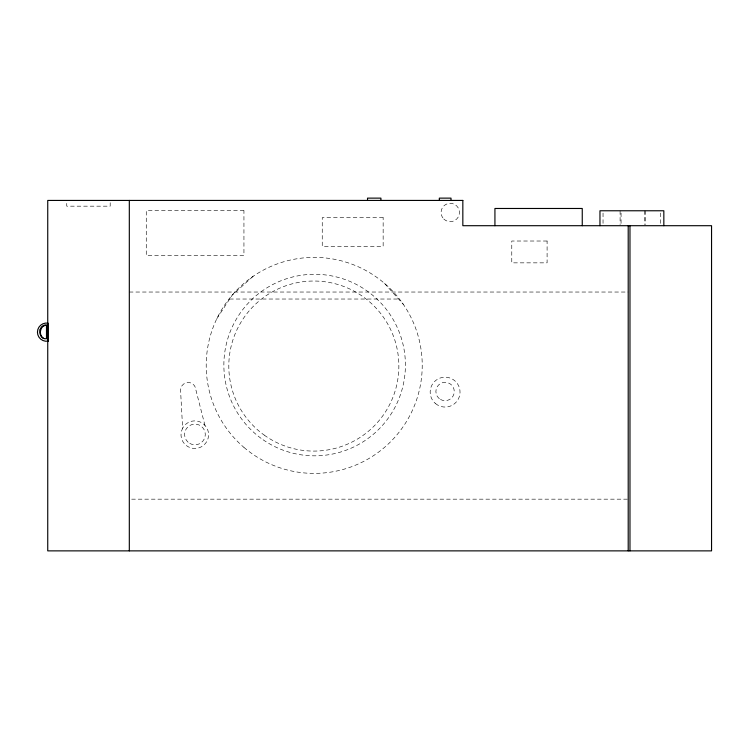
<?xml version="1.0" encoding="UTF-8"?>
<svg xmlns="http://www.w3.org/2000/svg" width="749" height="749" viewBox="0 0 749 749"><rect width="100%" height="100%" fill="white"/><g stroke="black" fill="none" stroke-linecap="round" stroke-linejoin="round"><path stroke-width="0.56" stroke-dasharray="3.75 2.81" d="M216.807 318.737L232.199 295.115L253.181 276.278M129.315 292.035L628.205 292.035M229.643 299.029L398.552 299.029M131.655 499.171L628.205 499.171M384.49 283.365L403.318 304.347M204.973 425.479L195.873 389.854A7.659 7.659 0 0 0 187.933 382.486A7.659 7.659 0 0 0 180.565 390.435L182.634 428.297M660.487 213.072L660.487 225.702M645.376 210.769L645.376 224.56M644.402 210.769L644.402 224.56M621.061 213.072L621.061 224.56M620.097 210.769L620.097 224.56M603.039 213.072L603.039 225.702M110.187 202.726L110.187 206.172L66.745 206.172L66.745 202.726M182.85 427.773L181.473 431.096A13.791 13.791 0 0 0 196.594 448.342A13.791 13.791 0 0 0 206.733 427.773L204.543 424.917A13.791 13.791 0 0 0 182.85 427.773M243.94 210.712L146.27 210.712L146.27 255.521L243.94 255.521L243.94 210.712M383.151 217.631L322.248 217.631L322.248 246.355L383.151 246.355L383.151 217.631M547.098 241.019L511.773 241.019L511.773 262.852L547.098 262.852L547.098 241.019M243.949 447.406A108.006 108.006 0 0 0 420.386 385.229A108.006 108.006 0 0 0 278.319 263.517A108.006 108.006 0 0 0 243.949 447.406M263.068 439.757A90.769 90.769 0 0 0 405.115 372.375A90.769 90.769 0 0 0 275.735 283.047A90.769 90.769 0 0 0 263.068 439.757M443.754 218.989A9.194 9.194 0 0 0 459.137 214.869A9.194 9.194 0 0 0 447.874 203.606A9.194 9.194 0 0 0 443.754 218.989M189.778 443.417A10.346 10.346 0 0 0 205.292 434.457A10.346 10.346 0 0 0 189.778 425.507A10.346 10.346 0 0 0 189.778 443.417M435.469 403.542A14.933 14.933 0 0 0 459.802 394.742A14.933 14.933 0 0 0 440.019 378.076A14.933 14.933 0 0 0 435.469 403.542M440.478 399.46A9.194 9.194 0 0 0 454.269 391.502A9.194 9.194 0 0 0 440.478 383.544A9.194 9.194 0 0 0 440.478 399.46M264.191 435.085A85.021 85.021 0 0 0 398.44 374.537A85.021 85.021 0 0 0 278.881 288.552A85.021 85.021 0 0 0 264.191 435.085"/><path stroke-width="1.12" d="M47.065 325.375C40.006 324.448 37.984 335.589 43.798 338.567M663.839 225.702L663.839 210.769L599.958 210.769L599.958 225.702M629.975 225.702L629.975 550.871M628.205 225.702L628.205 550.871M582.254 225.702L582.254 208.475L494.93 208.475L494.93 225.702M451.001 200.432L451.001 198.129L439.326 198.129L439.326 200.432M380.913 200.432L380.913 198.129L367.525 198.129L367.525 200.432M129.315 200.432L129.315 550.871M40.006 329.935C38.826 333.988 41.785 339.54 46.485 338.754L46.485 325.075C43.386 324.495 40.68 327.06 40.006 329.935M462.835 200.432L47.739 200.432L47.739 550.871L711.55 550.871L711.55 225.702L462.835 225.702L462.835 200.432M48.105 341.151L48.105 323.156A9.128 9.128 0 0 0 37.45 332.153A9.128 9.128 0 0 0 48.105 341.151"/></g></svg>
